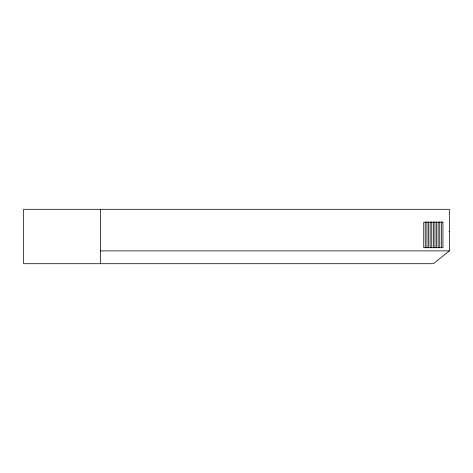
<?xml version="1.0" encoding="UTF-8"?>
<svg xmlns="http://www.w3.org/2000/svg" width="473" height="473" viewBox="0 0 473 473"><rect width="100%" height="100%" fill="white"/><g stroke="black" fill="none" stroke-linecap="round" stroke-linejoin="round"><path stroke-width="0.71" d="M449.35 250.903L433.345 263.709L23.65 263.709L23.65 209.291L449.35 209.291L449.35 250.903L100.465 250.903M449.031 231.699L449.35 231.699M441.35 222.097L441.35 247.704M439.748 222.097L439.748 247.704M438.146 222.097L438.146 247.704M436.549 222.097L436.549 247.704M434.947 222.097L434.947 247.704M433.345 222.097L433.345 247.704M431.748 222.097L431.748 247.704M430.146 222.097L430.146 247.704M428.544 222.097L428.544 247.704M426.948 222.097L426.948 247.704M425.268 222.097L425.268 247.704M100.465 209.291L100.465 263.709M442.947 222.097L423.743 222.097L423.743 247.704L442.947 247.704L442.947 222.097"/></g></svg>
